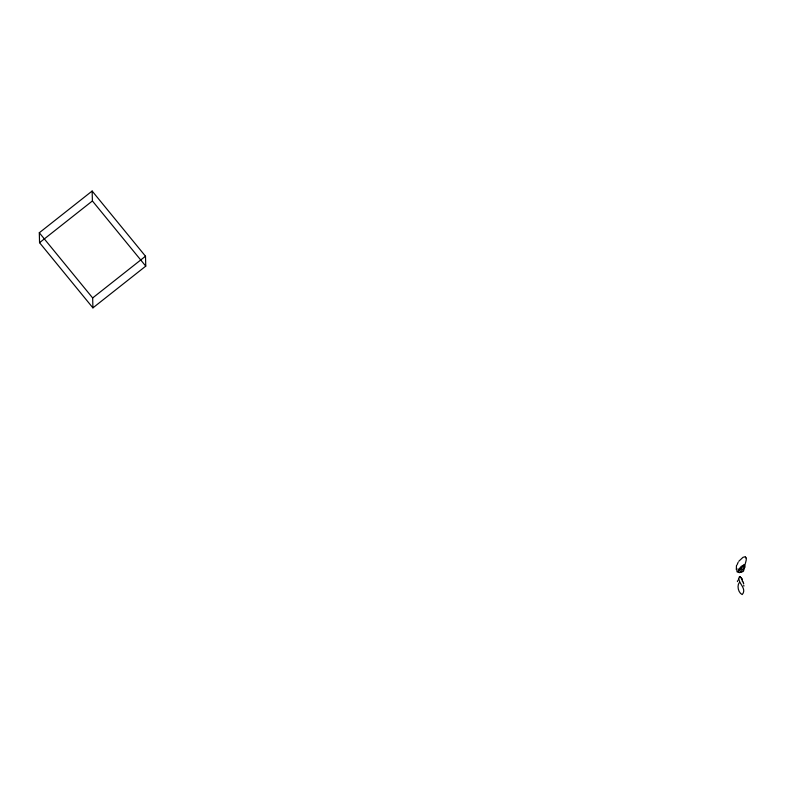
<?xml version="1.0" encoding="UTF-8"?>
<svg xmlns="http://www.w3.org/2000/svg" width="786" height="786" viewBox="0 0 786 786"><rect width="100%" height="100%" fill="white"/><g stroke="black" fill="none" stroke-linecap="round" stroke-linejoin="round"><path stroke-width="1.18" d="M738.437 579.921L738.437 579.095M738.241 571.628L738.634 569.742M736.865 568.553L737.003 571.786L739.39 572.591M737.445 581.611L737.484 580.716M736.305 569.614L736.462 565.586M743.684 569.31L744.971 566.51L744.263 565.026L741.345 566.284L739.037 569.025M737.032 564.938L738.172 562.236M744.804 567.138L744.155 568.573M738.653 569.762L739.017 569.015M743.124 570.037L743.694 569.319M738.82 561.253L742.976 557.333L745.02 556.783L745.855 557.913M742.416 571.088L741.984 571.658M743.192 570.174C748.036 559.298 732.09 576.551 741.964 571.658M745.452 556.979C747.683 558.129 745.02 563.385 744.843 565.537M39.3 232.764L92.139 191.037L145.498 256.216L145.764 266.13L92.915 307.866L39.555 242.687L39.3 232.764L92.66 297.943L92.915 307.866M39.555 242.687L92.404 200.951L92.139 191.037M92.66 297.943L145.498 256.216M741.198 571.825L739.94 572.473M739.41 582.426C736.639 585.58 738.339 592.919 742.19 594.57C747.771 588.105 736.246 582.308 739.498 576.521M743.261 565.144L743.802 565.026M741.778 578.977L742.112 579.675M739.97 576.737L741.64 578.388M740.058 576.826L741.385 578.182M92.404 200.951L145.764 266.13M738.575 572.385L738.211 571.628M741.64 578.388L742.711 581.728M741.679 578.791L741.925 579.459M742.348 581.404L742.397 580.795M743.369 582.524L743.605 583.811L743.271 582.023M743.87 586.14L743.772 585.246M741.316 571.275A1.395 1.366 -1.5 0 0 743.674 570.744A1.395 1.366 -1.5 0 0 742.033 569.015A1.395 1.366 -1.5 0 0 741.316 571.275"/></g></svg>
